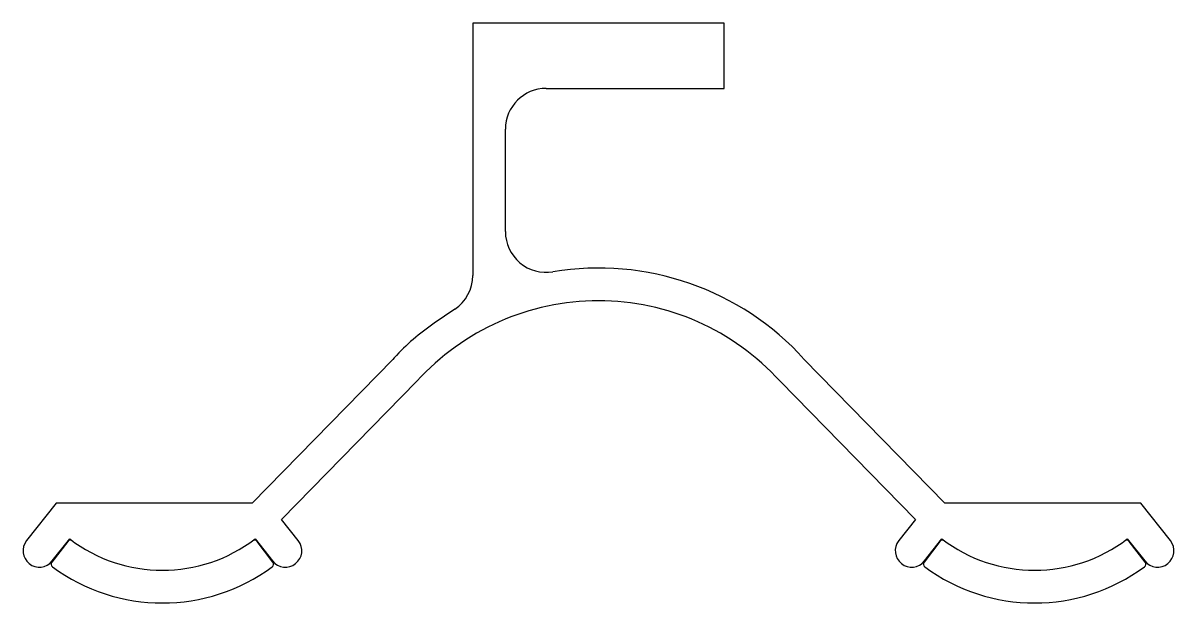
# Model space of a CAD drawing. Header units: inches. Extents: x -0.22 to 3.3, y 1.04 to 2.81.
import ezdxf

# ---------------------------------------------------------------- set-up
doc = ezdxf.new("R2010")
doc.units = ezdxf.units.IN
doc.header["$MEASUREMENT"] = 0

msp = doc.modelspace()

# ---------------------------------------------------------------- linework, layer by layer
at = {"color": 7, "linetype": 'Continuous', "lineweight": 25}
for p, q in [((1.1522, 2.8127), (1.1522, 2.04)), ((1.9222, 2.8127), (1.1522, 2.8127)), ((1.9222, 2.6127), (1.9222, 2.8127)), ((1.3772, 2.6127), (1.9222, 2.6127)), ((1.2522, 2.1745), (1.2522, 2.4877)), ((1.0973, 1.9365), (1.0342, 1.8937)), ((0.9073, 1.7833), (0.4773, 1.3427)), ((0.9116, 1.7881), (0.9073, 1.7833)), ((2.5971, 1.3427), (2.1672, 1.7833)), ((0.567, 1.2927), (0.9814, 1.7162)), ((2.0931, 1.7162), (2.5074, 1.2927)), ((-0.1229, 1.3427), (-0.2136, 1.2284)), ((0.4773, 1.3427), (-0.1229, 1.3427)), ((3.1974, 1.3427), (2.5971, 1.3427)), ((3.288, 1.2284), (3.1974, 1.3427)), ((0.618, 1.2284), (0.567, 1.2927)), ((2.5074, 1.2927), (2.4564, 1.2284)), ((-0.1353, 1.1663), (-0.0816, 1.2339)), ((0.486, 1.2339), (0.5397, 1.1663)), ((2.5347, 1.1663), (2.5884, 1.2339)), ((3.156, 1.2339), (3.2097, 1.1663)), ((-0.0876, 1.226), (-0.1363, 1.1625)), ((0.5407, 1.1625), (0.492, 1.226)), ((2.5824, 1.226), (2.5337, 1.1625)), ((3.2107, 1.1625), (3.162, 1.226))]:
    msp.add_line(p, q, dxfattribs=at)
for centre, radius, start, end in [((1.3772, 2.4877), 0.125, 90, 180), ((1.3772, 2.1745), 0.125, 180, 279.4451), ((1.5372, 1.2127), 0.85, 42.1721, 99.4451), ((1.0272, 2.04), 0.125, 304.1175, 0), ((1.5372, 1.2127), 0.75, 42.1721, 137.8279), ((1.4268, 1.3142), 0.7, 124.1175, 137.3915), ((0.2022, 1.6044), 0.4667, 232.5494, 307.4506), ((2.8722, 1.6044), 0.4667, 232.5494, 307.4506), ((-0.1744, 1.1973), 0.05, 141.5569, 321.5569), ((-0.0797, 1.2199), 0.01, 53.7513, 142.5494), ((0.4841, 1.2199), 0.01, 37.4506, 126.2487), ((0.5789, 1.1973), 0.05, 218.4431, 38.4431), ((2.4956, 1.1973), 0.05, 141.5569, 321.5569), ((2.5903, 1.2199), 0.01, 53.7513, 142.5494), ((3.1541, 1.2199), 0.01, 37.4506, 126.2487), ((3.2489, 1.1973), 0.05, 218.4431, 38.4431), ((-0.1283, 1.1564), 0.01, 142.5494, 233.5786), ((0.2022, 1.6044), 0.5667, 233.5786, 306.4214), ((0.5328, 1.1564), 0.01, 306.4214, 37.4506), ((2.5417, 1.1564), 0.01, 142.5494, 233.5786), ((2.8722, 1.6044), 0.5667, 233.5786, 306.4214), ((3.2028, 1.1564), 0.01, 306.4214, 37.4506)]:
    msp.add_arc(centre, radius, start, end, dxfattribs=at)

doc.saveas('drawing.dxf')
